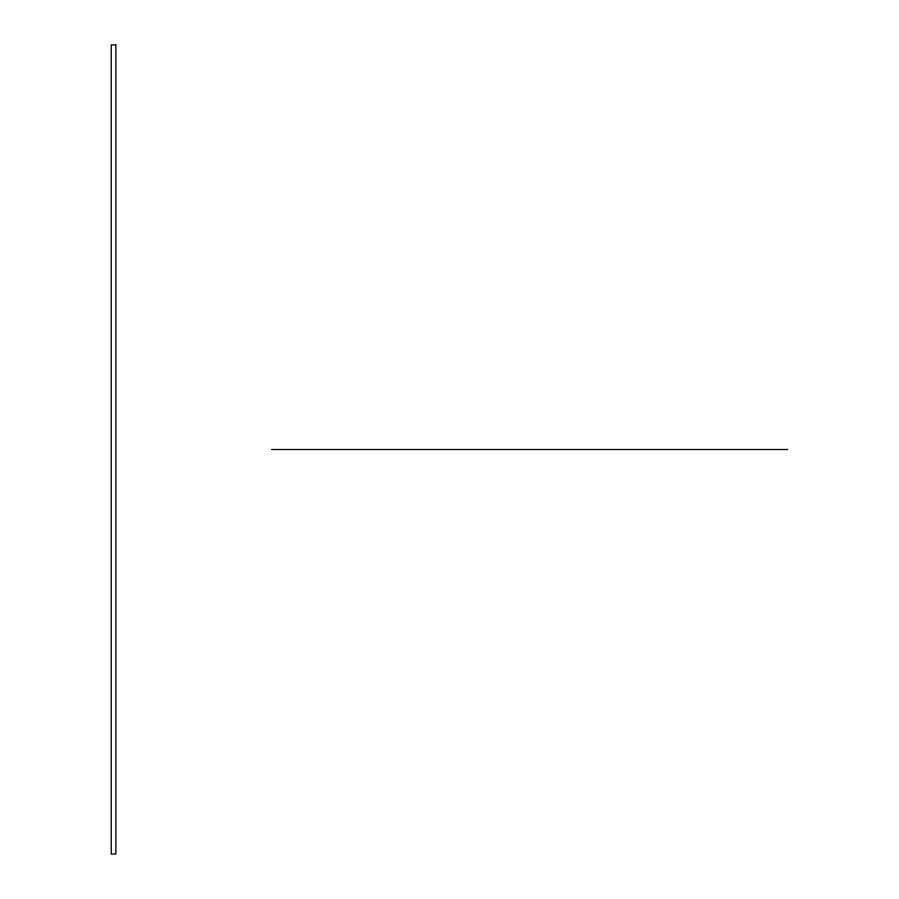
<?xml version="1.0" encoding="UTF-8"?>
<svg xmlns="http://www.w3.org/2000/svg" width="899" height="899" viewBox="0 0 899 899"><rect width="100%" height="100%" fill="white"/><g stroke="black" fill="none" stroke-linecap="round" stroke-linejoin="round"><path stroke-width="1.35" d="M271.633 449.5L787.782 449.5M115.859 44.95L111.218 44.95L111.218 854.05L115.859 854.05L115.859 44.95"/></g></svg>
